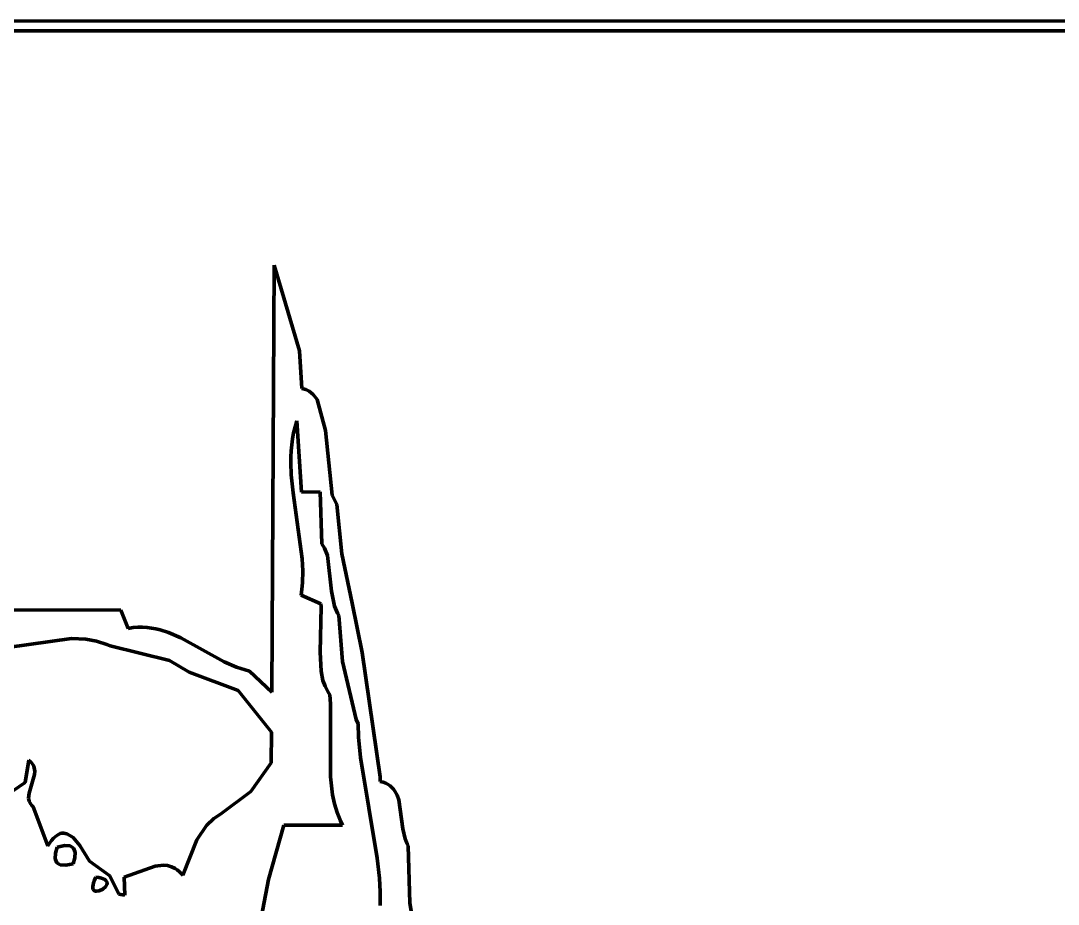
# Model space of a CAD drawing. Header units: millimetres. Extents: x 0 to 7.9, y 0 to 11.
# Drawn here: x 3.7 to 5.168, y 9.778 to 11.028 of the extents above; entities that cross this region are included whole.
import ezdxf

# ---------------------------------------------------------------- set-up
doc = ezdxf.new("R2010")
doc.units = ezdxf.units.MM
doc.layers.add('color#010101ff', color=7, linetype='CONTINUOUS', lineweight=100)
doc.layers.add('color#ffffffff', color=7, linetype='CONTINUOUS', lineweight=100)

msp = doc.modelspace()

# ---------------------------------------------------------------- linework, layer by layer
at = {"layer": 'color#010101ff'}
for p, q in [((0, 11.0278), (7.875, 11.0278)), ((7.8616, 11.0137), (0.0134, 11.0133)), ((4.0557, 10.0779), (4.0589, 10.6818)), ((4.0589, 10.6818), (4.0947, 10.5609)), ((4.0947, 10.5609), (4.0983, 10.5075)), ((4.0983, 10.5075), (4.1038, 10.5058)), ((4.1038, 10.5058), (4.1086, 10.5036)), ((4.1086, 10.5036), (4.1144, 10.4991)), ((4.1144, 10.4991), (4.12, 10.4917)), ((4.12, 10.4917), (4.1318, 10.4481)), ((4.0886, 10.4531), (4.0866, 10.4446)), ((4.0911, 10.4616), (4.0886, 10.4531)), ((4.0979, 10.3606), (4.0911, 10.4616)), ((4.0866, 10.4446), (4.0851, 10.4361)), ((4.1318, 10.4481), (4.1409, 10.3566)), ((4.084, 10.4277), (4.0832, 10.4192)), ((4.0851, 10.4361), (4.084, 10.4277)), ((4.0828, 10.4107), (4.0827, 10.4022)), ((4.0832, 10.4192), (4.0828, 10.4107)), ((4.0827, 10.4022), (4.0833, 10.3853)), ((4.0833, 10.3853), (4.0858, 10.3599)), ((4.0858, 10.3599), (4.0986, 10.2665)), ((4.1243, 10.3612), (4.0979, 10.3606)), ((4.1267, 10.2878), (4.1243, 10.3612)), ((4.1409, 10.3566), (4.1476, 10.3434)), ((4.1476, 10.3434), (4.1549, 10.2736)), ((4.1304, 10.2814), (4.1267, 10.2878)), ((4.1344, 10.2712), (4.1304, 10.2814)), ((4.0986, 10.2665), (4.0994, 10.2494)), ((4.1401, 10.2208), (4.1344, 10.2712)), ((4.1549, 10.2736), (4.1696, 10.2036)), ((4.0994, 10.2494), (4.099, 10.2323)), ((4.099, 10.2323), (4.0984, 10.2237)), ((4.0984, 10.2237), (4.0974, 10.2151)), ((4.1442, 10.1995), (4.1401, 10.2208)), ((4.0974, 10.2151), (4.1249, 10.2029)), ((4.1249, 10.2029), (4.1255, 10.1985)), ((4.1696, 10.2036), (4.1836, 10.1339)), ((3.6667, 10.1942), (3.842, 10.1937)), ((3.842, 10.1937), (3.8526, 10.1681)), ((4.1255, 10.1985), (4.1241, 10.1345)), ((4.1485, 10.1894), (4.1442, 10.1995)), ((4.1503, 10.1862), (4.1485, 10.1894)), ((4.1557, 10.121), (4.1503, 10.1862)), ((3.8526, 10.1681), (3.8595, 10.1691)), ((3.8595, 10.1691), (3.8662, 10.1696)), ((3.8662, 10.1696), (3.8727, 10.1696)), ((3.8727, 10.1696), (3.8792, 10.1693)), ((3.8792, 10.1693), (3.8855, 10.1685)), ((3.8855, 10.1685), (3.8916, 10.1674)), ((3.8916, 10.1674), (3.8977, 10.166)), ((3.8977, 10.166), (3.9096, 10.1622)), ((3.9096, 10.1622), (3.9269, 10.1548)), ((3.7723, 10.1539), (3.6815, 10.141)), ((3.7925, 10.1526), (3.7723, 10.1539)), ((3.8074, 10.1499), (3.7925, 10.1526)), ((3.8222, 10.1454), (3.8074, 10.1499)), ((3.827, 10.1435), (3.8222, 10.1454)), ((3.9269, 10.1548), (3.9885, 10.1209)), ((3.9109, 10.1224), (3.827, 10.1435)), ((4.1241, 10.1345), (4.1253, 10.1075)), ((4.1836, 10.1339), (4.2091, 9.958)), ((3.9387, 10.1062), (3.9109, 10.1224)), ((3.9885, 10.1209), (4.0059, 10.1132)), ((4.1752, 10.039), (4.1557, 10.121)), ((4.0083, 10.0801), (3.9387, 10.1062)), ((4.0059, 10.1132), (4.0178, 10.1092)), ((4.0178, 10.1092), (4.0239, 10.1076)), ((4.0239, 10.1076), (4.0557, 10.0779)), ((4.1253, 10.1075), (4.1281, 10.0945)), ((4.1281, 10.0945), (4.1311, 10.0861)), ((4.1311, 10.0861), (4.1352, 10.0779)), ((4.0554, 10.021), (4.0083, 10.0801)), ((4.1352, 10.0779), (4.1377, 10.0739)), ((4.1377, 10.0739), (4.1386, 10.0612)), ((4.1386, 10.0612), (4.1387, 9.9578)), ((4.1777, 10.0332), (4.1752, 10.039)), ((4.1784, 10.0139), (4.1777, 10.0332)), ((4.0548, 9.9778), (4.0554, 10.021)), ((4.1811, 9.9852), (4.1784, 10.0139)), ((4.2049, 9.8429), (4.1811, 9.9852)), ((3.7068, 9.9499), (3.7119, 9.9816)), ((3.7119, 9.9816), (3.7143, 9.9795)), ((3.7143, 9.9795), (3.7162, 9.9774)), ((3.7162, 9.9774), (3.7177, 9.9753)), ((3.7177, 9.9753), (3.7188, 9.9731)), ((3.7188, 9.9731), (3.7196, 9.9708)), ((3.7196, 9.9708), (3.7203, 9.9662)), ((4.026, 9.9371), (4.0548, 9.9778)), ((3.72, 9.9615), (3.7122, 9.9349)), ((3.7203, 9.9662), (3.72, 9.9615)), ((4.1387, 9.9578), (4.1416, 9.9324)), ((4.2091, 9.958), (4.2092, 9.9516)), ((3.6591, 9.9174), (3.7068, 9.9499)), ((4.2092, 9.9516), (4.2133, 9.9504)), ((4.2133, 9.9504), (4.2169, 9.9489)), ((4.2169, 9.9489), (4.2202, 9.9471)), ((4.2202, 9.9471), (4.2231, 9.9451)), ((4.2231, 9.9451), (4.2257, 9.9428)), ((4.2257, 9.9428), (4.2279, 9.9404)), ((4.2279, 9.9404), (4.2299, 9.9377)), ((3.7122, 9.9349), (3.7116, 9.928)), ((3.7116, 9.928), (3.7124, 9.9236)), ((3.983, 9.9052), (4.026, 9.9371)), ((4.1416, 9.9324), (4.1443, 9.92)), ((4.2299, 9.9377), (4.2331, 9.9319)), ((4.2331, 9.9319), (4.2354, 9.9255)), ((4.2354, 9.9255), (4.241, 9.8846)), ((3.7124, 9.9236), (3.7133, 9.9215)), ((3.7133, 9.9215), (3.7145, 9.9194)), ((3.7145, 9.9194), (3.7161, 9.9174)), ((3.7161, 9.9174), (3.7181, 9.9154)), ((3.7181, 9.9154), (3.7389, 9.8604)), ((4.1443, 9.92), (4.148, 9.9077)), ((3.9633, 9.8892), (3.9737, 9.899)), ((3.9737, 9.899), (3.983, 9.9052)), ((4.148, 9.9077), (4.1527, 9.8956)), ((4.1527, 9.8956), (4.1556, 9.8896)), ((3.9494, 9.8688), (3.9633, 9.8892)), ((4.0726, 9.8897), (4.0512, 9.8127)), ((4.1556, 9.8896), (4.0726, 9.8897)), ((4.241, 9.8846), (4.2443, 9.8701)), ((3.7415, 9.8645), (3.7441, 9.868)), ((3.7441, 9.868), (3.7466, 9.871)), ((3.7466, 9.871), (3.7491, 9.8733)), ((3.7491, 9.8733), (3.7516, 9.8752)), ((3.7516, 9.8752), (3.754, 9.8766)), ((3.754, 9.8766), (3.7564, 9.8776)), ((3.7564, 9.8776), (3.7588, 9.8781)), ((3.7588, 9.8781), (3.7612, 9.8782)), ((3.7612, 9.8782), (3.7635, 9.8779)), ((3.7635, 9.8779), (3.7657, 9.8773)), ((3.7657, 9.8773), (3.7701, 9.8752)), ((3.7701, 9.8752), (3.7744, 9.872)), ((3.7744, 9.872), (3.7841, 9.8608)), ((3.9296, 9.8188), (3.9494, 9.8688)), ((4.2443, 9.8701), (4.247, 9.8634)), ((3.7389, 9.8604), (3.7415, 9.8645)), ((3.7521, 9.8585), (3.7497, 9.8501)), ((3.7626, 9.8607), (3.7521, 9.8585)), ((3.7703, 9.8602), (3.7626, 9.8607)), ((3.7753, 9.8572), (3.7703, 9.8602)), ((3.7776, 9.8515), (3.7753, 9.8572)), ((3.7771, 9.8433), (3.7776, 9.8515)), ((3.7841, 9.8608), (3.7977, 9.8385)), ((4.247, 9.8634), (4.2486, 9.8602)), ((4.2486, 9.8602), (4.2512, 9.7794)), ((3.7497, 9.8501), (3.7492, 9.842)), ((3.7492, 9.842), (3.7514, 9.8364)), ((3.7514, 9.8364), (3.7564, 9.8333)), ((3.7747, 9.8348), (3.7771, 9.8433)), ((3.7977, 9.8385), (3.8265, 9.8179)), ((4.2079, 9.8144), (4.2049, 9.8429)), ((3.7564, 9.8333), (3.7642, 9.8328)), ((3.7642, 9.8328), (3.7747, 9.8348)), ((3.8469, 9.8159), (3.8907, 9.8318)), ((3.8907, 9.8318), (3.9023, 9.833)), ((3.9023, 9.833), (3.908, 9.8324)), ((3.908, 9.8324), (3.9136, 9.8308)), ((3.9136, 9.8308), (3.9191, 9.8281)), ((3.9191, 9.8281), (3.9217, 9.8263)), ((3.9217, 9.8263), (3.9244, 9.8241)), ((3.9244, 9.8241), (3.927, 9.8216)), ((3.927, 9.8216), (3.9296, 9.8188)), ((3.8035, 9.8082), (3.8027, 9.8052)), ((3.8048, 9.8118), (3.8035, 9.8082)), ((3.8067, 9.8159), (3.8048, 9.8118)), ((3.811, 9.8154), (3.8067, 9.8159)), ((3.8145, 9.8146), (3.811, 9.8154)), ((3.8173, 9.8137), (3.8145, 9.8146)), ((3.8194, 9.8126), (3.8173, 9.8137)), ((3.821, 9.8113), (3.8194, 9.8126)), ((3.822, 9.81), (3.821, 9.8113)), ((3.8226, 9.8086), (3.822, 9.81)), ((3.8223, 9.8056), (3.8226, 9.8071)), ((3.8226, 9.8071), (3.8226, 9.8086)), ((3.8265, 9.8179), (3.8393, 9.792)), ((3.8476, 9.7906), (3.8469, 9.8159)), ((4.0512, 9.8127), (4.0271, 9.6888)), ((4.2089, 9.7952), (4.2079, 9.8144)), ((3.8027, 9.8052), (3.8024, 9.8026)), ((3.8024, 9.8026), (3.8025, 9.8005)), ((3.8025, 9.8005), (3.803, 9.7988)), ((3.803, 9.7988), (3.8039, 9.7976)), ((3.8039, 9.7976), (3.805, 9.7967)), ((3.805, 9.7967), (3.8063, 9.7962)), ((3.8063, 9.7962), (3.8078, 9.796)), ((3.8078, 9.796), (3.8112, 9.7965)), ((3.8112, 9.7965), (3.8164, 9.7989)), ((3.8164, 9.7989), (3.8207, 9.8027)), ((3.8207, 9.8027), (3.8223, 9.8056)), ((3.8393, 9.792), (3.8476, 9.7906)), ((4.2089, 9.776), (4.2089, 9.7952)), ((4.2512, 9.7794), (4.2651, 9.6945))]:
    msp.add_line(p, q, dxfattribs=at)
at = {"layer": 'color#ffffffff'}
for p, q in [((0.0134, 11.0133), (7.8616, 11.0137)), ((4.0589, 10.6818), (4.0557, 10.0779)), ((4.0947, 10.5609), (4.0589, 10.6818)), ((4.0983, 10.5075), (4.0947, 10.5609)), ((4.1038, 10.5058), (4.0983, 10.5075)), ((4.1086, 10.5036), (4.1038, 10.5058)), ((4.1144, 10.4991), (4.1086, 10.5036)), ((4.12, 10.4917), (4.1144, 10.4991)), ((4.1318, 10.4481), (4.12, 10.4917)), ((4.0866, 10.4446), (4.0886, 10.4531)), ((4.0886, 10.4531), (4.0911, 10.4616)), ((4.0911, 10.4616), (4.0979, 10.3606)), ((4.0851, 10.4361), (4.0866, 10.4446)), ((4.1409, 10.3566), (4.1318, 10.4481)), ((4.0832, 10.4192), (4.084, 10.4277)), ((4.084, 10.4277), (4.0851, 10.4361)), ((4.0827, 10.4022), (4.0828, 10.4107)), ((4.0828, 10.4107), (4.0832, 10.4192)), ((4.0833, 10.3853), (4.0827, 10.4022)), ((4.0858, 10.3599), (4.0833, 10.3853)), ((4.0986, 10.2665), (4.0858, 10.3599)), ((4.0979, 10.3606), (4.1243, 10.3612)), ((4.1243, 10.3612), (4.1267, 10.2878)), ((4.1476, 10.3434), (4.1409, 10.3566)), ((4.1549, 10.2736), (4.1476, 10.3434)), ((4.1267, 10.2878), (4.1304, 10.2814)), ((4.1304, 10.2814), (4.1344, 10.2712)), ((4.0994, 10.2494), (4.0986, 10.2665)), ((4.1344, 10.2712), (4.1401, 10.2208)), ((4.1696, 10.2036), (4.1549, 10.2736)), ((4.099, 10.2323), (4.0994, 10.2494)), ((4.0984, 10.2237), (4.099, 10.2323)), ((4.0974, 10.2151), (4.0984, 10.2237)), ((4.1401, 10.2208), (4.1442, 10.1995)), ((4.1249, 10.2029), (4.0974, 10.2151)), ((4.1255, 10.1985), (4.1249, 10.2029)), ((4.1836, 10.1339), (4.1696, 10.2036)), ((3.842, 10.1937), (3.6667, 10.1942)), ((3.8526, 10.1681), (3.842, 10.1937)), ((4.1241, 10.1345), (4.1255, 10.1985)), ((4.1442, 10.1995), (4.1485, 10.1894)), ((4.1485, 10.1894), (4.1503, 10.1862)), ((4.1503, 10.1862), (4.1557, 10.121)), ((3.8595, 10.1691), (3.8526, 10.1681)), ((3.8662, 10.1696), (3.8595, 10.1691)), ((3.8727, 10.1696), (3.8662, 10.1696)), ((3.8792, 10.1693), (3.8727, 10.1696)), ((3.8855, 10.1685), (3.8792, 10.1693)), ((3.8916, 10.1674), (3.8855, 10.1685)), ((3.8977, 10.166), (3.8916, 10.1674)), ((3.9096, 10.1622), (3.8977, 10.166)), ((3.9269, 10.1548), (3.9096, 10.1622)), ((3.6815, 10.141), (3.7723, 10.1539)), ((3.7723, 10.1539), (3.7925, 10.1526)), ((3.7925, 10.1526), (3.8074, 10.1499)), ((3.8074, 10.1499), (3.8222, 10.1454)), ((3.8222, 10.1454), (3.827, 10.1435)), ((3.9885, 10.1209), (3.9269, 10.1548)), ((3.827, 10.1435), (3.9109, 10.1224)), ((4.1253, 10.1075), (4.1241, 10.1345)), ((4.2091, 9.958), (4.1836, 10.1339)), ((3.9109, 10.1224), (3.9387, 10.1062)), ((4.0059, 10.1132), (3.9885, 10.1209)), ((4.1557, 10.121), (4.1752, 10.039)), ((3.9387, 10.1062), (4.0083, 10.0801)), ((4.0178, 10.1092), (4.0059, 10.1132)), ((4.0239, 10.1076), (4.0178, 10.1092)), ((4.0557, 10.0779), (4.0239, 10.1076)), ((4.1281, 10.0945), (4.1253, 10.1075)), ((4.1311, 10.0861), (4.1281, 10.0945)), ((4.1352, 10.0779), (4.1311, 10.0861)), ((4.0083, 10.0801), (4.0554, 10.021)), ((4.1377, 10.0739), (4.1352, 10.0779)), ((4.1386, 10.0612), (4.1377, 10.0739)), ((4.1387, 9.9578), (4.1386, 10.0612)), ((4.1752, 10.039), (4.1777, 10.0332)), ((4.1777, 10.0332), (4.1784, 10.0139)), ((4.0554, 10.021), (4.0548, 9.9778)), ((4.1784, 10.0139), (4.1811, 9.9852)), ((4.1811, 9.9852), (4.2049, 9.8429)), ((3.7119, 9.9816), (3.7068, 9.9499)), ((3.7143, 9.9795), (3.7119, 9.9816)), ((3.7162, 9.9774), (3.7143, 9.9795)), ((3.7177, 9.9753), (3.7162, 9.9774)), ((3.7188, 9.9731), (3.7177, 9.9753)), ((3.7196, 9.9708), (3.7188, 9.9731)), ((3.7203, 9.9662), (3.7196, 9.9708)), ((4.0548, 9.9778), (4.026, 9.9371)), ((3.7122, 9.9349), (3.72, 9.9615)), ((3.72, 9.9615), (3.7203, 9.9662)), ((4.1416, 9.9324), (4.1387, 9.9578)), ((4.2092, 9.9516), (4.2091, 9.958)), ((3.7068, 9.9499), (3.6591, 9.9174)), ((4.2133, 9.9504), (4.2092, 9.9516)), ((4.2169, 9.9489), (4.2133, 9.9504)), ((4.2202, 9.9471), (4.2169, 9.9489)), ((4.2231, 9.9451), (4.2202, 9.9471)), ((4.2257, 9.9428), (4.2231, 9.9451)), ((4.2279, 9.9404), (4.2257, 9.9428)), ((4.2299, 9.9377), (4.2279, 9.9404)), ((3.7116, 9.928), (3.7122, 9.9349)), ((3.7124, 9.9236), (3.7116, 9.928)), ((4.026, 9.9371), (3.983, 9.9052)), ((4.1443, 9.92), (4.1416, 9.9324)), ((4.2331, 9.9319), (4.2299, 9.9377)), ((4.2354, 9.9255), (4.2331, 9.9319)), ((4.241, 9.8846), (4.2354, 9.9255)), ((3.7133, 9.9215), (3.7124, 9.9236)), ((3.7145, 9.9194), (3.7133, 9.9215)), ((3.7161, 9.9174), (3.7145, 9.9194)), ((3.7181, 9.9154), (3.7161, 9.9174)), ((3.7389, 9.8604), (3.7181, 9.9154)), ((4.148, 9.9077), (4.1443, 9.92)), ((3.9737, 9.899), (3.9633, 9.8892)), ((3.983, 9.9052), (3.9737, 9.899)), ((4.1527, 9.8956), (4.148, 9.9077)), ((4.1556, 9.8896), (4.1527, 9.8956)), ((3.9633, 9.8892), (3.9494, 9.8688)), ((4.0512, 9.8127), (4.0726, 9.8897)), ((4.0726, 9.8897), (4.1556, 9.8896)), ((4.2443, 9.8701), (4.241, 9.8846)), ((3.7441, 9.868), (3.7415, 9.8645)), ((3.7466, 9.871), (3.7441, 9.868)), ((3.7491, 9.8733), (3.7466, 9.871)), ((3.7516, 9.8752), (3.7491, 9.8733)), ((3.754, 9.8766), (3.7516, 9.8752)), ((3.7564, 9.8776), (3.754, 9.8766)), ((3.7588, 9.8781), (3.7564, 9.8776)), ((3.7612, 9.8782), (3.7588, 9.8781)), ((3.7635, 9.8779), (3.7612, 9.8782)), ((3.7657, 9.8773), (3.7635, 9.8779)), ((3.7701, 9.8752), (3.7657, 9.8773)), ((3.7744, 9.872), (3.7701, 9.8752)), ((3.7841, 9.8608), (3.7744, 9.872)), ((3.9494, 9.8688), (3.9296, 9.8188)), ((4.247, 9.8634), (4.2443, 9.8701)), ((3.7415, 9.8645), (3.7389, 9.8604)), ((3.7497, 9.8501), (3.7521, 9.8585)), ((3.7521, 9.8585), (3.7626, 9.8607)), ((3.7626, 9.8607), (3.7703, 9.8602)), ((3.7703, 9.8602), (3.7753, 9.8572)), ((3.7753, 9.8572), (3.7776, 9.8515)), ((3.7776, 9.8515), (3.7771, 9.8433)), ((3.7977, 9.8385), (3.7841, 9.8608)), ((4.2486, 9.8602), (4.247, 9.8634)), ((4.2512, 9.7794), (4.2486, 9.8602)), ((3.7492, 9.842), (3.7497, 9.8501)), ((3.7514, 9.8364), (3.7492, 9.842)), ((3.7564, 9.8333), (3.7514, 9.8364)), ((3.7771, 9.8433), (3.7747, 9.8348)), ((3.8265, 9.8179), (3.7977, 9.8385)), ((4.2049, 9.8429), (4.2079, 9.8144)), ((3.7642, 9.8328), (3.7564, 9.8333)), ((3.7747, 9.8348), (3.7642, 9.8328)), ((3.8907, 9.8318), (3.8469, 9.8159)), ((3.9023, 9.833), (3.8907, 9.8318)), ((3.908, 9.8324), (3.9023, 9.833)), ((3.9136, 9.8308), (3.908, 9.8324)), ((3.9191, 9.8281), (3.9136, 9.8308)), ((3.9217, 9.8263), (3.9191, 9.8281)), ((3.9244, 9.8241), (3.9217, 9.8263)), ((3.927, 9.8216), (3.9244, 9.8241)), ((3.9296, 9.8188), (3.927, 9.8216)), ((3.8027, 9.8052), (3.8035, 9.8082)), ((3.8035, 9.8082), (3.8048, 9.8118)), ((3.8048, 9.8118), (3.8067, 9.8159)), ((3.8067, 9.8159), (3.811, 9.8154)), ((3.811, 9.8154), (3.8145, 9.8146)), ((3.8145, 9.8146), (3.8173, 9.8137)), ((3.8173, 9.8137), (3.8194, 9.8126)), ((3.8194, 9.8126), (3.821, 9.8113)), ((3.821, 9.8113), (3.822, 9.81)), ((3.822, 9.81), (3.8226, 9.8086)), ((3.8226, 9.8071), (3.8223, 9.8056)), ((3.8226, 9.8086), (3.8226, 9.8071)), ((3.8393, 9.792), (3.8265, 9.8179)), ((3.8469, 9.8159), (3.8476, 9.7906)), ((4.0271, 9.6888), (4.0512, 9.8127)), ((4.2079, 9.8144), (4.2089, 9.7952)), ((3.8024, 9.8026), (3.8027, 9.8052)), ((3.8025, 9.8005), (3.8024, 9.8026)), ((3.803, 9.7988), (3.8025, 9.8005)), ((3.8039, 9.7976), (3.803, 9.7988)), ((3.805, 9.7967), (3.8039, 9.7976)), ((3.8063, 9.7962), (3.805, 9.7967)), ((3.8078, 9.796), (3.8063, 9.7962)), ((3.8112, 9.7965), (3.8078, 9.796)), ((3.8164, 9.7989), (3.8112, 9.7965)), ((3.8207, 9.8027), (3.8164, 9.7989)), ((3.8223, 9.8056), (3.8207, 9.8027)), ((3.8476, 9.7906), (3.8393, 9.792)), ((4.2089, 9.7952), (4.2089, 9.776)), ((4.2651, 9.6945), (4.2512, 9.7794))]:
    msp.add_line(p, q, dxfattribs=at)

doc.saveas('drawing.dxf')
